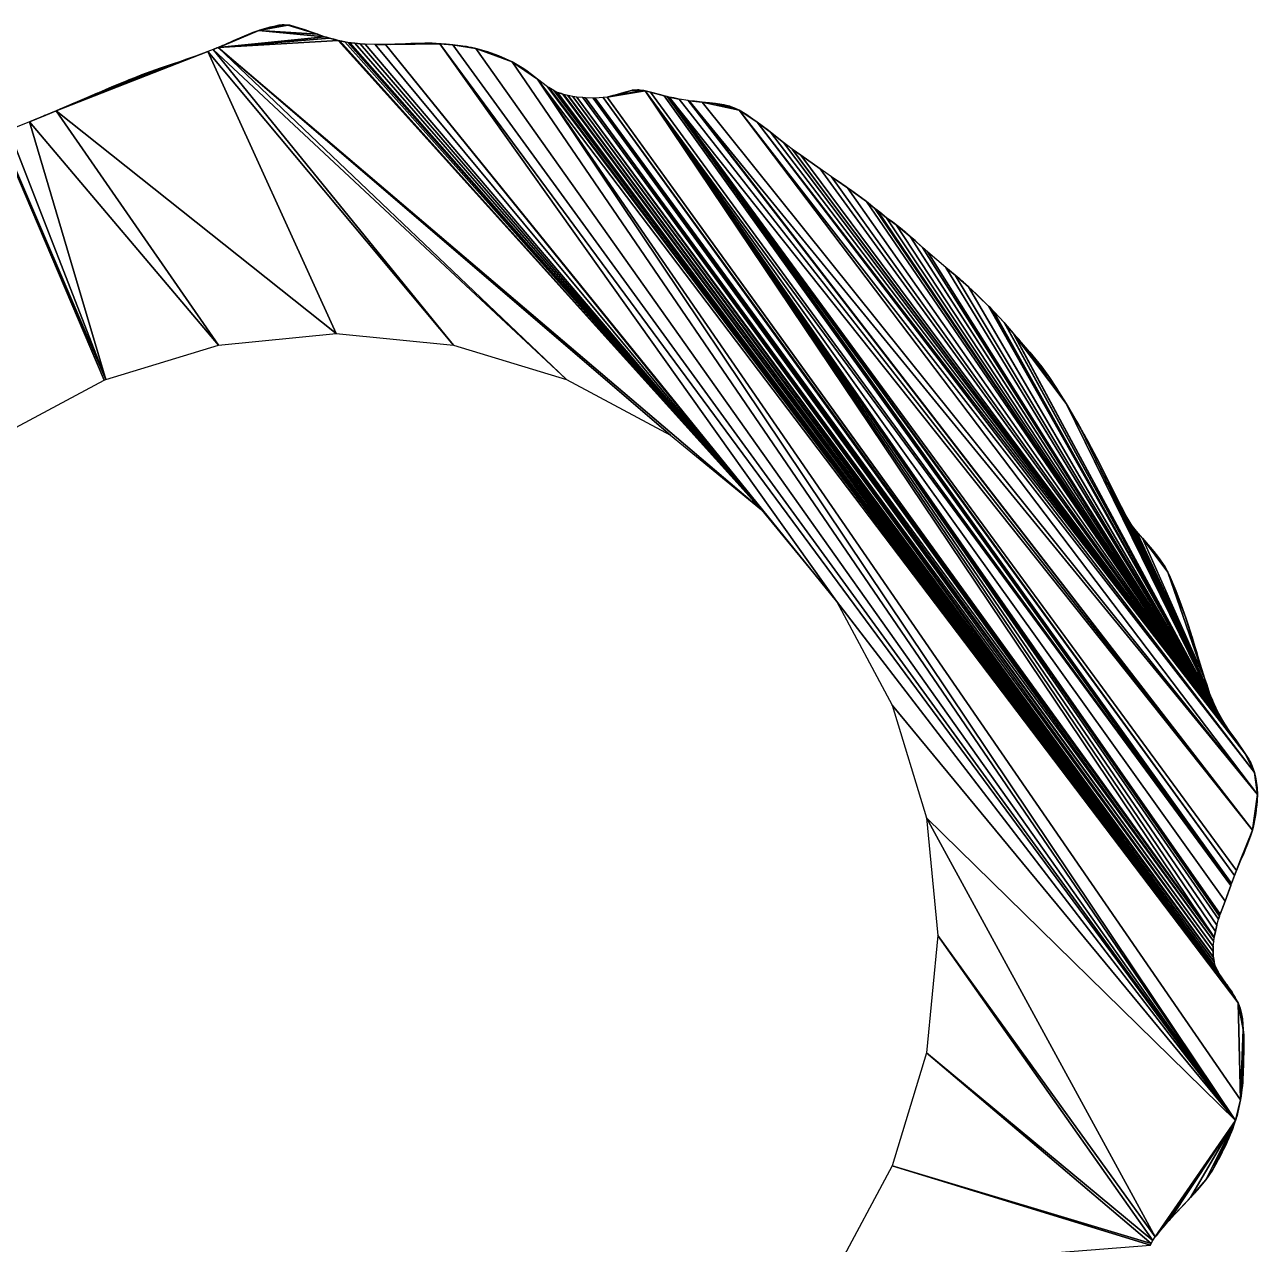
# Model space of a CAD drawing. Extents: x -96 to 95, y -97 to 94.
# Drawn here: x -32.1 to 94.9, y -31.8 to 93.8 of the extents above; entities that cross this region are included whole.
import ezdxf

# ---------------------------------------------------------------- set-up
doc = ezdxf.new("R2010")
doc.units = 0

msp = doc.modelspace()

# ---------------------------------------------------------------- linework, layer by layer
for points in [[(-7.97, 93.22, 88), (-11.54, 91.72, 88), (-12.14, 91.47, 88)], [(-1.18, 92.58, 88), (-7.97, 93.22, 88), (-12.14, 91.47, 88)], [(-7.97, 93.22, 88), (-11.1, 91.92, 88), (-11.54, 91.72, 88)], [(-7.97, 93.22, 88), (-9.71, 92.55, 88), (-11.1, 91.92, 88)], [(-7.97, 93.22, 88), (-8.58, 93, 88), (-9.71, 92.55, 88)], [(-8.58, 93, 88), (-9.71, 92.55, 88), (-9.71, 92.55, 88)], [(-7.97, 93.22, 88), (-8.04, 93.19, 88), (-8.58, 93, 88)], [(-4.96, 93.77, 88), (-6.4, 93.65, 88), (-7.97, 93.22, 88)], [(-1.91, 92.83, 88), (-4.96, 93.77, 88), (-7.97, 93.22, 88)], [(-6.4, 93.65, 88), (-7.01, 93.5, 88), (-7.97, 93.22, 88)], [(-7.01, 93.5, 88), (-7.9, 93.24, 88), (-7.97, 93.22, 88)], [(-1.18, 92.58, 88), (-1.91, 92.83, 88), (-7.97, 93.22, 88)], [(-6.4, 93.65, 88), (-6.83, 93.55, 88), (-7.01, 93.5, 88)], [(-5.54, 93.8, 88), (-5.88, 93.76, 88), (-6.4, 93.65, 88)], [(-4.96, 93.77, 88), (-5.54, 93.8, 88), (-6.4, 93.65, 88)], [(-4.96, 93.77, 88), (-5.36, 93.82, 88), (-5.54, 93.8, 88)], [(-4.77, 93.76, 88), (-4.83, 93.77, 88), (-4.96, 93.77, 88)], [(-2.75, 93.12, 88), (-4.77, 93.76, 88), (-4.96, 93.77, 88)], [(-1.91, 92.83, 88), (-2.75, 93.12, 88), (-4.96, 93.77, 88)], [(-3.32, 93.33, 88), (-4.31, 93.64, 88), (-4.77, 93.76, 88)], [(-2.75, 93.12, 88), (-3.32, 93.33, 88), (-4.77, 93.76, 88)], [(-2.75, 93.12, 88), (-3.29, 93.33, 88), (-3.32, 93.33, 88)], [(-2.75, 93.12, 88), (-3.27, 93.32, 88), (-3.29, 93.33, 88)], [(-2.75, 93.12, 88), (-2.8, 93.14, 88), (-3.27, 93.32, 88)], [(-1.8, 92.79, 88), (-1.83, 92.81, 88), (-1.91, 92.83, 88)], [(-1.18, 92.58, 88), (-1.8, 92.79, 88), (-1.91, 92.83, 88)], [(-12.14, 91.47, 88), (-12.27, 91.42, 88), (-12.66, 91.26, 88)], [(-12.14, 91.47, 88), (-12.66, 91.26, 88), (23.73, 57.28, 88)], [(-0.66, 92.42, 88), (-1.18, 92.58, 88), (-12.14, 91.47, 88)], [(0.22, 92.2, 88), (-0.66, 92.42, 88), (-12.14, 91.47, 88)], [(0.22, 92.2, 88), (-12.14, 91.47, 88), (43.84, 43.84, 88)], [(-11.54, 91.72, 88), (-11.7, 91.66, 88), (-12.14, 91.47, 88)], [(-12.14, 91.47, 88), (23.73, 57.28, 88), (34.45, 51.55, 88)], [(-12.14, 91.47, 88), (34.45, 51.55, 88), (43.84, 43.84, 88)], [(-11.1, 91.92, 88), (-11.2, 91.88, 88), (-11.54, 91.72, 88)], [(-9.71, 92.55, 88), (-10.82, 92.05, 88), (-11.1, 91.92, 88)], [(-9.71, 92.55, 88), (-10.61, 92.15, 88), (-10.82, 92.05, 88)], [(-0.66, 92.42, 88), (-0.98, 92.53, 88), (-1.18, 92.58, 88)], [(0.22, 92.2, 88), (-0.1, 92.29, 88), (-0.66, 92.42, 88)], [(0.38, 92.16, 88), (0.22, 92.2, 88), (43.84, 43.84, 88)], [(0.91, 92.05, 88), (0.58, 92.13, 88), (0.38, 92.16, 88)], [(0.91, 92.05, 88), (0.38, 92.16, 88), (43.84, 43.84, 88)], [(1.23, 91.99, 88), (0.91, 92.05, 88), (43.84, 43.84, 88)], [(1.43, 91.96, 88), (1.23, 91.99, 88), (43.84, 43.84, 88)], [(1.95, 91.9, 88), (1.56, 91.95, 88), (1.43, 91.96, 88)], [(1.95, 91.9, 88), (1.43, 91.96, 88), (43.84, 43.84, 88)], [(2.47, 91.85, 88), (2.15, 91.88, 88), (1.95, 91.9, 88)], [(2.47, 91.85, 88), (1.95, 91.9, 88), (43.84, 43.84, 88)], [(2.99, 91.81, 88), (2.78, 91.83, 88), (2.47, 91.85, 88)], [(2.99, 91.81, 88), (2.47, 91.85, 88), (43.84, 43.84, 88)], [(4.04, 91.77, 88), (2.99, 91.81, 88), (43.84, 43.84, 88)], [(5.08, 91.78, 88), (5.08, 91.78, 88), (4.04, 91.77, 88)], [(5.08, 91.78, 88), (4.04, 91.77, 88), (4.04, 91.77, 88)], [(5.08, 91.78, 88), (4.04, 91.77, 88), (43.84, 43.84, 88)], [(10.69, 91.86, 88), (5.6, 91.79, 88), (5.08, 91.78, 88)], [(10.69, 91.86, 88), (5.08, 91.78, 88), (51.55, 34.45, 88)], [(5.08, 91.78, 88), (43.84, 43.84, 88), (51.55, 34.45, 88)], [(10.69, 91.86, 88), (7.37, 91.85, 88), (5.6, 91.79, 88)], [(7.37, 91.85, 88), (6.06, 91.82, 88), (5.6, 91.79, 88)], [(7.37, 91.85, 88), (7.17, 91.85, 88), (6.06, 91.82, 88)], [(8.13, 91.87, 88), (7.69, 91.87, 88), (7.37, 91.85, 88)], [(10.69, 91.86, 88), (8.13, 91.87, 88), (7.37, 91.85, 88)], [(8.13, 91.87, 88), (7.91, 91.88, 88), (7.69, 91.87, 88)], [(9.16, 91.9, 88), (8.73, 91.89, 88), (8.13, 91.87, 88)], [(9.65, 91.9, 88), (9.16, 91.9, 88), (8.13, 91.87, 88)], [(10.69, 91.86, 88), (9.65, 91.9, 88), (8.13, 91.87, 88)], [(9.65, 91.9, 88), (9.26, 91.9, 88), (9.16, 91.9, 88)], [(9.91, 91.9, 88), (9.78, 91.9, 88), (9.65, 91.9, 88)], [(10.69, 91.86, 88), (9.91, 91.9, 88), (9.65, 91.9, 88)], [(10.69, 91.86, 88), (10.3, 91.89, 88), (9.91, 91.9, 88)], [(11.23, 91.81, 88), (10.82, 91.85, 88), (10.69, 91.86, 88)], [(12.03, 91.74, 88), (11.23, 91.81, 88), (10.69, 91.86, 88)], [(92.66, -19.07, 88), (12.03, 91.74, 88), (10.69, 91.86, 88)], [(92.66, -19.07, 88), (10.69, 91.86, 88), (51.55, 34.45, 88)], [(12.03, 91.74, 88), (11.36, 91.81, 88), (11.23, 91.81, 88)], [(12.03, 91.74, 88), (11.96, 91.75, 88), (11.36, 91.81, 88)], [(13.3, 91.58, 88), (12.54, 91.68, 88), (12.03, 91.74, 88)], [(14.39, 91.37, 88), (13.3, 91.58, 88), (12.03, 91.74, 88)], [(92.66, -19.07, 88), (14.39, 91.37, 88), (12.03, 91.74, 88)], [(13.3, 91.58, 88), (12.81, 91.65, 88), (12.54, 91.68, 88)], [(13.83, 91.48, 88), (13.43, 91.56, 88), (13.3, 91.58, 88)], [(14.39, 91.37, 88), (13.83, 91.48, 88), (13.3, 91.58, 88)], [(14.39, 91.37, 88), (13.95, 91.46, 88), (13.83, 91.48, 88)], [(-13.19, 91.05, 88), (-25.71, 86.27, 88), (-28.84, 84.93, 88)], [(-13.19, 91.05, 88), (-28.84, 84.93, 88), (0, 62, 88)], [(-13.19, 91.05, 88), (-14.09, 90.71, 88), (-25.71, 86.27, 88)], [(-14.09, 90.71, 88), (-24.47, 86.81, 88), (-25.71, 86.27, 88)], [(-14.09, 90.71, 88), (-14.69, 90.5, 88), (-24.47, 86.81, 88)], [(-14.69, 90.5, 88), (-23.08, 87.41, 88), (-24.47, 86.81, 88)], [(-14.69, 90.5, 88), (-20.77, 88.35, 88), (-23.08, 87.41, 88)], [(-14.69, 90.5, 88), (-15.92, 90.07, 88), (-20.77, 88.35, 88)], [(-14.69, 90.5, 88), (-15.51, 90.23, 88), (-15.92, 90.07, 88)], [(-14.09, 90.71, 88), (-14.15, 90.69, 88), (-14.69, 90.5, 88)], [(-13.19, 91.05, 88), (-13.25, 91.03, 88), (-14.09, 90.71, 88)], [(-12.66, 91.26, 88), (-13.19, 91.05, 88), (12.1, 60.81, 88)], [(-13.19, 91.05, 88), (0, 62, 88), (12.1, 60.81, 88)], [(-12.66, 91.26, 88), (12.1, 60.81, 88), (23.73, 57.28, 88)], [(15.59, 91.03, 88), (14.49, 91.35, 88), (14.39, 91.37, 88)], [(18.13, 90, 88), (15.59, 91.03, 88), (14.39, 91.37, 88)], [(92.66, -19.07, 88), (18.13, 90, 88), (14.39, 91.37, 88)], [(15.59, 91.03, 88), (14.55, 91.33, 88), (14.49, 91.35, 88)], [(16.4, 90.75, 88), (15.63, 91.03, 88), (15.59, 91.03, 88)], [(18.13, 90, 88), (16.4, 90.75, 88), (15.59, 91.03, 88)], [(16.4, 90.75, 88), (15.64, 91.02, 88), (15.63, 91.03, 88)], [(16.57, 90.69, 88), (16.49, 90.72, 88), (16.4, 90.75, 88)], [(18.13, 90, 88), (16.57, 90.69, 88), (16.4, 90.75, 88)], [(18.13, 90, 88), (16.76, 90.61, 88), (16.57, 90.69, 88)], [(-15.92, 90.07, 88), (-20.44, 88.48, 88), (-20.77, 88.35, 88)], [(-15.92, 90.07, 88), (-18.1, 89.35, 88), (-20.44, 88.48, 88)], [(-18.1, 89.35, 88), (-20.18, 88.59, 88), (-20.44, 88.48, 88)], [(-18.1, 89.35, 88), (-20.04, 88.64, 88), (-20.18, 88.59, 88)], [(-15.92, 90.07, 88), (-16.99, 89.73, 88), (-18.1, 89.35, 88)], [(18.65, 89.7, 88), (18.26, 89.94, 88), (18.13, 90, 88)], [(19.17, 89.38, 88), (18.65, 89.7, 88), (18.13, 90, 88)], [(20.76, 88.21, 88), (19.17, 89.38, 88), (18.13, 90, 88)], [(92.66, -19.07, 88), (20.76, 88.21, 88), (18.13, 90, 88)], [(19.17, 89.38, 88), (19.04, 89.46, 88), (18.65, 89.7, 88)], [(19.55, 89.14, 88), (19.34, 89.28, 88), (19.17, 89.38, 88)], [(20.76, 88.21, 88), (19.55, 89.14, 88), (19.17, 89.38, 88)], [(20.76, 88.21, 88), (20.57, 88.36, 88), (19.55, 89.14, 88)], [(-20.77, 88.35, 88), (-22.58, 87.63, 88), (-23.08, 87.41, 88)], [(-20.77, 88.35, 88), (-21.54, 88.04, 88), (-22.58, 87.63, 88)], [(-20.77, 88.35, 88), (-21.33, 88.14, 88), (-21.54, 88.04, 88)], [(92.92, -6.95, 88), (21.77, 87.43, 88), (20.76, 88.21, 88)], [(93.18, -16.93, 88), (92.92, -6.95, 88), (20.76, 88.21, 88)], [(92.66, -19.07, 88), (93.18, -16.93, 88), (20.76, 88.21, 88)], [(-24.47, 86.81, 88), (-24.6, 86.76, 88), (-25.71, 86.27, 88)], [(-23.08, 87.41, 88), (-23.69, 87.15, 88), (-24.47, 86.81, 88)], [(21.91, 87.34, 88), (21.8, 87.42, 88), (21.77, 87.43, 88)], [(92.92, -6.95, 88), (21.91, 87.34, 88), (21.77, 87.43, 88)], [(91.71, -5.01, 88), (22.42, 87.04, 88), (21.91, 87.34, 88)], [(92.92, -6.95, 88), (91.71, -5.01, 88), (21.91, 87.34, 88)], [(91.71, -5.01, 88), (22.83, 86.85, 88), (22.42, 87.04, 88)], [(23.35, 86.66, 88), (23.22, 86.72, 88), (22.83, 86.85, 88)], [(91.71, -5.01, 88), (23.35, 86.66, 88), (22.83, 86.85, 88)], [(91.19, -4.27, 88), (23.48, 86.62, 88), (23.35, 86.66, 88)], [(91.71, -5.01, 88), (91.19, -4.27, 88), (23.35, 86.66, 88)], [(91.18, -4.25, 88), (23.87, 86.51, 88), (23.48, 86.62, 88)], [(91.19, -4.27, 88), (91.18, -4.25, 88), (23.48, 86.62, 88)], [(90.86, -3.76, 88), (23.91, 86.51, 88), (23.87, 86.51, 88)], [(91.18, -4.25, 88), (90.86, -3.76, 88), (23.87, 86.51, 88)], [(90.61, -3.23, 88), (24.39, 86.43, 88), (23.91, 86.51, 88)], [(90.86, -3.76, 88), (90.61, -3.23, 88), (23.91, 86.51, 88)], [(90.46, -2.71, 88), (24.79, 86.37, 88), (24.39, 86.43, 88)], [(90.61, -3.23, 88), (90.46, -2.71, 88), (24.39, 86.43, 88)], [(90.38, -2.26, 88), (25.43, 86.31, 88), (24.79, 86.37, 88)], [(90.46, -2.71, 88), (90.38, -2.26, 88), (24.79, 86.37, 88)], [(90.46, -0.23, 88), (27.92, 86.37, 88), (27.52, 86.32, 88)], [(31.83, 87, 88), (28.04, 86.39, 88), (27.92, 86.37, 88)], [(90.47, -0.17, 88), (31.83, 87, 88), (27.92, 86.37, 88)], [(90.46, -0.23, 88), (90.47, -0.17, 88), (27.92, 86.37, 88)], [(31.83, 87, 88), (28.57, 86.53, 88), (28.04, 86.39, 88)], [(28.57, 86.53, 88), (28.5, 86.51, 88), (28.04, 86.39, 88)], [(31.83, 87, 88), (28.96, 86.63, 88), (28.57, 86.53, 88)], [(30.44, 87.04, 88), (29.63, 86.84, 88), (28.96, 86.63, 88)], [(31.83, 87, 88), (30.44, 87.04, 88), (28.96, 86.63, 88)], [(31.05, 87.1, 88), (30.52, 87.07, 88), (30.44, 87.04, 88)], [(31.83, 87, 88), (31.05, 87.1, 88), (30.44, 87.04, 88)], [(31.05, 87.1, 88), (30.65, 87.09, 88), (30.52, 87.07, 88)], [(31.3, 87.09, 88), (31.18, 87.11, 88), (31.05, 87.1, 88)], [(31.83, 87, 88), (31.3, 87.09, 88), (31.05, 87.1, 88)], [(31.83, 87, 88), (31.7, 87.03, 88), (31.3, 87.09, 88)], [(32.41, 86.86, 88), (32.22, 86.91, 88), (31.83, 87, 88)], [(92.18, 5.16, 88), (32.41, 86.86, 88), (31.83, 87, 88)], [(91.58, 3.53, 88), (92.18, 5.16, 88), (31.83, 87, 88)], [(91.08, 2.18, 88), (91.58, 3.53, 88), (31.83, 87, 88)], [(91.02, 1.98, 88), (91.08, 2.18, 88), (31.83, 87, 88)], [(90.92, 1.66, 88), (91.02, 1.98, 88), (31.83, 87, 88)], [(90.74, 1.07, 88), (90.92, 1.66, 88), (31.83, 87, 88)], [(90.58, 0.42, 88), (90.74, 1.07, 88), (31.83, 87, 88)], [(90.47, -0.17, 88), (90.58, 0.42, 88), (31.83, 87, 88)], [(33.79, 86.49, 88), (33.47, 86.58, 88), (32.41, 86.86, 88)], [(92.18, 5.16, 88), (33.79, 86.49, 88), (32.41, 86.86, 88)], [(92.25, 5.36, 88), (34.11, 86.41, 88), (33.79, 86.49, 88)], [(92.18, 5.16, 88), (92.25, 5.36, 88), (33.79, 86.49, 88)], [(92.55, 6.16, 88), (34.31, 86.37, 88), (34.11, 86.41, 88)], [(92.25, 5.36, 88), (92.55, 6.16, 88), (34.11, 86.41, 88)], [(35.35, 86.16, 88), (34.78, 86.28, 88), (34.31, 86.37, 88)], [(94.39, 10.86, 88), (35.35, 86.16, 88), (34.31, 86.37, 88)], [(92.75, 6.68, 88), (94.39, 10.86, 88), (34.31, 86.37, 88)], [(92.55, 6.16, 88), (92.75, 6.68, 88), (34.31, 86.37, 88)], [(-25.71, 86.27, 88), (-26.74, 85.83, 88), (-28.84, 84.93, 88)], [(-26.74, 85.83, 88), (-27.79, 85.39, 88), (-28.84, 84.93, 88)], [(-27.79, 85.39, 88), (-28.45, 85.11, 88), (-28.84, 84.93, 88)], [(-26.74, 85.83, 88), (-27.01, 85.73, 88), (-27.79, 85.39, 88)], [(-25.71, 86.27, 88), (-25.95, 86.17, 88), (-26.74, 85.83, 88)], [(-25.71, 86.27, 88), (-25.84, 86.22, 88), (-25.95, 86.17, 88)], [(90.37, -2.19, 88), (25.69, 86.29, 88), (25.43, 86.31, 88)], [(90.38, -2.26, 88), (90.37, -2.19, 88), (25.43, 86.31, 88)], [(90.34, -1.67, 88), (26.48, 86.25, 88), (25.69, 86.29, 88)], [(90.37, -2.19, 88), (90.34, -1.67, 88), (25.69, 86.29, 88)], [(90.37, -1.15, 88), (26.68, 86.25, 88), (26.48, 86.25, 88)], [(90.34, -1.67, 88), (90.37, -1.15, 88), (26.48, 86.25, 88)], [(90.41, -0.63, 88), (27.52, 86.32, 88), (26.68, 86.25, 88)], [(90.37, -1.15, 88), (90.41, -0.63, 88), (26.68, 86.25, 88)], [(90.41, -0.63, 88), (90.46, -0.23, 88), (27.52, 86.32, 88)], [(94.39, 10.86, 88), (36.27, 86, 88), (35.35, 86.16, 88)], [(94.39, 10.86, 88), (36.39, 85.99, 88), (36.27, 86, 88)], [(37.7, 85.84, 88), (36.92, 85.94, 88), (36.39, 85.99, 88)], [(94.91, 14.51, 88), (37.7, 85.84, 88), (36.39, 85.99, 88)], [(94.39, 10.86, 88), (94.91, 14.51, 88), (36.39, 85.99, 88)], [(39.1, 85.69, 88), (38.22, 85.78, 88), (37.7, 85.84, 88)], [(41.53, 85.01, 88), (39.1, 85.69, 88), (37.7, 85.84, 88)], [(94.91, 14.51, 88), (41.53, 85.01, 88), (37.7, 85.84, 88)], [(39.1, 85.69, 88), (38.48, 85.76, 88), (38.22, 85.78, 88)], [(39.97, 85.55, 88), (39.31, 85.66, 88), (39.1, 85.69, 88)], [(40.23, 85.5, 88), (39.97, 85.55, 88), (39.1, 85.69, 88)], [(41.53, 85.01, 88), (40.23, 85.5, 88), (39.1, 85.69, 88)], [(40.23, 85.5, 88), (40.1, 85.53, 88), (39.97, 85.55, 88)], [(40.7, 85.36, 88), (40.58, 85.41, 88), (40.23, 85.5, 88)], [(41.53, 85.01, 88), (40.7, 85.36, 88), (40.23, 85.5, 88)], [(41.53, 85.01, 88), (41.09, 85.23, 88), (40.7, 85.36, 88)], [(-31.57, 83.81, 88), (-33.71, 82.94, 88), (-23.73, 57.28, 88)], [(-28.84, 84.93, 88), (-29.89, 84.51, 88), (-31.57, 83.81, 88)], [(-28.84, 84.93, 88), (-31.57, 83.81, 88), (-12.1, 60.81, 88)], [(-29.89, 84.51, 88), (-30.93, 84.08, 88), (-31.57, 83.81, 88)], [(-30.93, 84.08, 88), (-31.16, 83.99, 88), (-31.57, 83.81, 88)], [(-31.57, 83.81, 88), (-23.73, 57.28, 88), (-12.1, 60.81, 88)], [(-29.89, 84.51, 88), (-30.14, 84.4, 88), (-30.93, 84.08, 88)], [(-29.89, 84.51, 88), (-30.02, 84.46, 88), (-30.14, 84.4, 88)], [(-28.84, 84.93, 88), (-28.96, 84.89, 88), (-29.89, 84.51, 88)], [(-28.84, 84.93, 88), (-12.1, 60.81, 88), (0, 62, 88)], [(41.69, 84.92, 88), (41.61, 84.97, 88), (41.53, 85.01, 88)], [(43.37, 83.77, 88), (41.69, 84.92, 88), (41.53, 85.01, 88)], [(94.6, 16.78, 88), (43.37, 83.77, 88), (41.53, 85.01, 88)], [(94.91, 14.51, 88), (94.6, 16.78, 88), (41.53, 85.01, 88)], [(41.69, 84.92, 88), (41.64, 84.95, 88), (41.61, 84.97, 88)], [(43.18, 83.92, 88), (42.14, 84.65, 88), (41.69, 84.92, 88)], [(43.37, 83.77, 88), (43.18, 83.92, 88), (41.69, 84.92, 88)], [(43.18, 83.92, 88), (42.23, 84.59, 88), (42.14, 84.65, 88)], [(43.37, 83.77, 88), (43.19, 83.92, 88), (43.18, 83.92, 88)], [(-34.58, 82.58, 88), (-34.71, 82.54, 88), (-23.9, 57.19, 88)], [(-23.73, 57.28, 88), (-33.71, 82.94, 88), (-34.58, 82.58, 88)], [(-34.58, 82.58, 88), (-23.9, 57.19, 88), (-23.73, 57.28, 88)], [(44.74, 82.75, 88), (44.55, 82.91, 88), (43.37, 83.77, 88)], [(93.7, 18.68, 88), (44.74, 82.75, 88), (43.37, 83.77, 88)], [(94.6, 16.78, 88), (93.7, 18.68, 88), (43.37, 83.77, 88)], [(46.1, 81.68, 88), (45.28, 82.34, 88), (44.74, 82.75, 88)], [(93.7, 18.68, 88), (46.1, 81.68, 88), (44.74, 82.75, 88)], [(-34.45, 51.55, 88), (-23.9, 57.19, 88), (-34.71, 82.54, 88)], [(93.7, 18.68, 88), (46.98, 81.01, 88), (46.1, 81.68, 88)], [(47.87, 80.37, 88), (47.32, 80.77, 88), (46.98, 81.01, 88)], [(92.14, 20.86, 88), (47.87, 80.37, 88), (46.98, 81.01, 88)], [(93.7, 18.68, 88), (92.14, 20.86, 88), (46.98, 81.01, 88)], [(49.87, 78.96, 88), (49.53, 79.21, 88), (47.87, 80.37, 88)], [(92.14, 20.86, 88), (49.87, 78.96, 88), (47.87, 80.37, 88)], [(91.97, 21.1, 88), (51.03, 78.16, 88), (49.87, 78.96, 88)], [(92.14, 20.86, 88), (91.97, 21.1, 88), (49.87, 78.96, 88)], [(52.67, 77.03, 88), (52.09, 77.43, 88), (51.03, 78.16, 88)], [(91.97, 21.1, 88), (52.67, 77.03, 88), (51.03, 78.16, 88)], [(52.67, 77.03, 88), (52.41, 77.22, 88), (52.09, 77.43, 88)], [(54.64, 75.62, 88), (53.15, 76.7, 88), (52.67, 77.03, 88)], [(91.97, 21.1, 88), (54.64, 75.62, 88), (52.67, 77.03, 88)], [(54.64, 75.62, 88), (53.37, 76.54, 88), (53.15, 76.7, 88)], [(55.51, 74.9, 88), (54.86, 75.44, 88), (54.64, 75.62, 88)], [(91.97, 21.1, 88), (55.51, 74.9, 88), (54.64, 75.62, 88)], [(91.97, 21.1, 88), (55.74, 74.72, 88), (55.51, 74.9, 88)], [(56.72, 73.94, 88), (56.01, 74.52, 88), (55.74, 74.72, 88)], [(91.97, 21.1, 88), (56.72, 73.94, 88), (55.74, 74.72, 88)], [(57.7, 73.19, 88), (57.31, 73.51, 88), (56.72, 73.94, 88)], [(91.97, 21.1, 88), (57.7, 73.19, 88), (56.72, 73.94, 88)], [(57.7, 73.19, 88), (57.54, 73.32, 88), (57.31, 73.51, 88)], [(57.83, 73.09, 88), (57.8, 73.12, 88), (57.7, 73.19, 88)], [(59.13, 72.01, 88), (57.83, 73.09, 88), (57.7, 73.19, 88)], [(91.97, 21.1, 88), (59.13, 72.01, 88), (57.7, 73.19, 88)], [(58.13, 72.85, 88), (57.99, 72.96, 88), (57.83, 73.09, 88)], [(59.13, 72.01, 88), (58.13, 72.85, 88), (57.83, 73.09, 88)], [(59.13, 72.01, 88), (58.56, 72.51, 88), (58.13, 72.85, 88)], [(59.13, 72.01, 88), (58.69, 72.4, 88), (58.56, 72.51, 88)], [(59.34, 71.84, 88), (59.26, 71.91, 88), (59.13, 72.01, 88)], [(60.42, 70.86, 88), (59.34, 71.84, 88), (59.13, 72.01, 88)], [(91.67, 21.57, 88), (60.42, 70.86, 88), (59.13, 72.01, 88)], [(91.97, 21.1, 88), (91.67, 21.57, 88), (59.13, 72.01, 88)], [(60.42, 70.86, 88), (59.64, 71.58, 88), (59.34, 71.84, 88)], [(91.31, 22.14, 88), (60.95, 70.38, 88), (60.42, 70.86, 88)], [(91.67, 21.57, 88), (91.31, 22.14, 88), (60.42, 70.86, 88)], [(91.31, 22.14, 88), (62.81, 68.8, 88), (60.95, 70.38, 88)], [(63.77, 68.01, 88), (63.3, 68.41, 88), (62.81, 68.8, 88)], [(91.21, 22.31, 88), (63.77, 68.01, 88), (62.81, 68.8, 88)], [(91.31, 22.14, 88), (91.21, 22.31, 88), (62.81, 68.8, 88)], [(63.77, 68.01, 88), (63.51, 68.24, 88), (63.3, 68.41, 88)], [(65.14, 66.83, 88), (63.94, 67.87, 88), (63.77, 68.01, 88)], [(91.21, 22.31, 88), (65.14, 66.83, 88), (63.77, 68.01, 88)], [(64.22, 67.63, 88), (64.09, 67.75, 88), (63.94, 67.87, 88)], [(65.14, 66.83, 88), (64.22, 67.63, 88), (63.94, 67.87, 88)], [(65.14, 66.83, 88), (64.37, 67.51, 88), (64.22, 67.63, 88)], [(65.14, 66.83, 88), (64.64, 67.28, 88), (64.37, 67.51, 88)], [(67.21, 64.83, 88), (65.96, 66.06, 88), (65.14, 66.83, 88)], [(91.13, 22.44, 88), (67.21, 64.83, 88), (65.14, 66.83, 88)], [(91.21, 22.31, 88), (91.13, 22.44, 88), (65.14, 66.83, 88)], [(67.44, 64.61, 88), (67.34, 64.71, 88), (67.21, 64.83, 88)], [(91.13, 22.44, 88), (67.44, 64.61, 88), (67.21, 64.83, 88)], [(91.13, 22.44, 88), (67.74, 64.3, 88), (67.44, 64.61, 88)], [(68.81, 63.13, 88), (67.79, 64.25, 88), (67.74, 64.3, 88)], [(91.13, 22.44, 88), (68.81, 63.13, 88), (67.74, 64.3, 88)], [(68.81, 63.13, 88), (68.33, 63.67, 88), (67.79, 64.25, 88)], [(68.93, 62.99, 88), (68.87, 63.07, 88), (68.81, 63.13, 88)], [(91.13, 22.44, 88), (68.93, 62.99, 88), (68.81, 63.13, 88)], [(69.76, 62.04, 88), (69.32, 62.57, 88), (68.93, 62.99, 88)], [(91.13, 22.44, 88), (69.76, 62.04, 88), (68.93, 62.99, 88)], [(69.87, 61.91, 88), (69.8, 62, 88), (69.76, 62.04, 88)], [(90.77, 23.14, 88), (69.87, 61.91, 88), (69.76, 62.04, 88)], [(91.13, 22.44, 88), (90.77, 23.14, 88), (69.76, 62.04, 88)], [(70.83, 60.81, 88), (70.32, 61.42, 88), (69.87, 61.91, 88)], [(75.2, 54.79, 88), (70.83, 60.81, 88), (69.87, 61.91, 88)], [(90.77, 23.14, 88), (75.2, 54.79, 88), (69.87, 61.91, 88)], [(73.48, 57.46, 88), (71.07, 60.53, 88), (70.83, 60.81, 88)], [(75.2, 54.79, 88), (73.48, 57.46, 88), (70.83, 60.81, 88)], [(71.46, 60.09, 88), (71.18, 60.41, 88), (71.07, 60.53, 88)], [(73.48, 57.46, 88), (71.46, 60.09, 88), (71.07, 60.53, 88)], [(71.46, 60.09, 88), (71.43, 60.12, 88), (71.18, 60.41, 88)], [(72.69, 58.57, 88), (71.99, 59.46, 88), (71.46, 60.09, 88)], [(73.48, 57.46, 88), (72.69, 58.57, 88), (71.46, 60.09, 88)], [(73.48, 57.46, 88), (73.24, 57.83, 88), (72.69, 58.57, 88)], [(74.21, 56.39, 88), (74.13, 56.52, 88), (73.48, 57.46, 88)], [(74.54, 55.86, 88), (74.21, 56.39, 88), (73.48, 57.46, 88)], [(74.66, 55.67, 88), (74.54, 55.86, 88), (73.48, 57.46, 88)], [(75.2, 54.79, 88), (74.66, 55.67, 88), (73.48, 57.46, 88)], [(74.54, 55.86, 88), (74.3, 56.26, 88), (74.21, 56.39, 88)], [(74.66, 55.67, 88), (74.57, 55.82, 88), (74.54, 55.86, 88)], [(75.2, 54.79, 88), (74.98, 55.17, 88), (74.66, 55.67, 88)], [(75.56, 54.23, 88), (75.4, 54.49, 88), (75.2, 54.79, 88)], [(76.73, 52.19, 88), (75.56, 54.23, 88), (75.2, 54.79, 88)], [(90.63, 23.43, 88), (76.73, 52.19, 88), (75.2, 54.79, 88)], [(90.77, 23.14, 88), (90.63, 23.43, 88), (75.2, 54.79, 88)], [(76.73, 52.19, 88), (76.51, 52.62, 88), (75.56, 54.23, 88)], [(90.63, 23.43, 88), (76.79, 52.09, 88), (76.73, 52.19, 88)], [(78.57, 48.78, 88), (77.03, 51.68, 88), (76.79, 52.09, 88)], [(90.63, 23.43, 88), (78.57, 48.78, 88), (76.79, 52.09, 88)], [(78.57, 48.78, 88), (77.45, 50.94, 88), (77.03, 51.68, 88)], [(78.71, 48.52, 88), (78.69, 48.55, 88), (78.57, 48.78, 88)], [(79.46, 46.99, 88), (78.71, 48.52, 88), (78.57, 48.78, 88)], [(90.63, 23.43, 88), (79.46, 46.99, 88), (78.57, 48.78, 88)], [(79.46, 46.99, 88), (79.19, 47.56, 88), (78.71, 48.52, 88)], [(79.79, 46.34, 88), (79.77, 46.39, 88), (79.46, 46.99, 88)], [(90.63, 23.43, 88), (79.79, 46.34, 88), (79.46, 46.99, 88)], [(80.04, 45.83, 88), (79.81, 46.31, 88), (79.79, 46.34, 88)], [(90.63, 23.43, 88), (80.04, 45.83, 88), (79.79, 46.34, 88)], [(80.57, 44.77, 88), (80.29, 45.35, 88), (80.04, 45.83, 88)], [(90.63, 23.43, 88), (80.57, 44.77, 88), (80.04, 45.83, 88)], [(80.57, 44.77, 88), (80.31, 45.3, 88), (80.29, 45.35, 88)], [(81.14, 43.67, 88), (80.59, 44.74, 88), (80.57, 44.77, 88)], [(90.63, 23.43, 88), (81.14, 43.67, 88), (80.57, 44.77, 88)], [(90.63, 23.43, 88), (81.38, 43.24, 88), (81.14, 43.67, 88)], [(90.41, 23.9, 88), (81.71, 42.7, 88), (81.38, 43.24, 88)], [(90.63, 23.43, 88), (90.41, 23.9, 88), (81.38, 43.24, 88)], [(90.41, 23.9, 88), (81.75, 42.63, 88), (81.71, 42.7, 88)], [(90.41, 23.9, 88), (82.06, 42.17, 88), (81.75, 42.63, 88)], [(89.99, 24.94, 88), (82.46, 41.65, 88), (82.06, 42.17, 88)], [(90.41, 23.9, 88), (89.99, 24.94, 88), (82.06, 42.17, 88)], [(89.45, 26.5, 88), (83.09, 40.91, 88), (82.46, 41.65, 88)], [(89.99, 24.94, 88), (89.45, 26.5, 88), (82.46, 41.65, 88)], [(84.08, 39.76, 88), (83.25, 40.72, 88), (83.09, 40.91, 88)], [(85.68, 37.42, 88), (84.08, 39.76, 88), (83.09, 40.91, 88)], [(89.45, 26.5, 88), (85.68, 37.42, 88), (83.09, 40.91, 88)], [(84.08, 39.76, 88), (83.45, 40.5, 88), (83.25, 40.72, 88)], [(84.73, 38.93, 88), (84.25, 39.56, 88), (84.08, 39.76, 88)], [(85.68, 37.42, 88), (84.73, 38.93, 88), (84.08, 39.76, 88)], [(84.73, 38.93, 88), (84.66, 39.04, 88), (84.25, 39.56, 88)], [(85.37, 38, 88), (84.98, 38.59, 88), (84.73, 38.93, 88)], [(85.68, 37.42, 88), (85.37, 38, 88), (84.73, 38.93, 88)], [(85.68, 37.42, 88), (85.66, 37.47, 88), (85.37, 38, 88)], [(85.94, 36.9, 88), (85.92, 36.95, 88), (85.68, 37.42, 88)], [(86.51, 35.54, 88), (85.94, 36.9, 88), (85.68, 37.42, 88)], [(87.54, 32.71, 88), (86.51, 35.54, 88), (85.68, 37.42, 88)], [(89.45, 26.5, 88), (87.54, 32.71, 88), (85.68, 37.42, 88)], [(86.51, 35.54, 88), (86.44, 35.71, 88), (85.94, 36.9, 88)], [(92.66, -19.07, 88), (51.55, 34.45, 88), (57.28, 23.73, 88)], [(87.02, 34.16, 88), (87, 34.22, 88), (86.51, 35.54, 88)], [(87.54, 32.71, 88), (87.02, 34.16, 88), (86.51, 35.54, 88)], [(87.54, 32.71, 88), (87.04, 34.11, 88), (87.02, 34.16, 88)], [(87.54, 32.71, 88), (87.09, 33.97, 88), (87.04, 34.11, 88)], [(87.54, 32.71, 88), (87.34, 33.3, 88), (87.09, 33.97, 88)], [(87.89, 31.7, 88), (87.54, 32.7, 88), (87.54, 32.71, 88)], [(88.03, 31.24, 88), (87.89, 31.7, 88), (87.54, 32.71, 88)], [(88.51, 29.67, 88), (88.03, 31.24, 88), (87.54, 32.71, 88)], [(88.81, 28.6, 88), (88.51, 29.67, 88), (87.54, 32.71, 88)], [(89.45, 26.5, 88), (88.81, 28.6, 88), (87.54, 32.71, 88)], [(88.51, 29.67, 88), (88.21, 30.68, 88), (88.03, 31.24, 88)], [(88.65, 29.25, 88), (88.59, 29.45, 88), (88.51, 29.67, 88)], [(88.81, 28.6, 88), (88.65, 29.25, 88), (88.51, 29.67, 88)], [(88.81, 28.6, 88), (88.72, 28.99, 88), (88.65, 29.25, 88)], [(89.25, 27.16, 88), (89.11, 27.67, 88), (88.81, 28.6, 88)], [(89.45, 26.5, 88), (89.25, 27.16, 88), (88.81, 28.6, 88)], [(89.45, 26.5, 88), (89.33, 26.91, 88), (89.25, 27.16, 88)], [(89.69, 25.84, 88), (89.61, 26.07, 88), (89.45, 26.5, 88)], [(89.99, 24.94, 88), (89.69, 25.84, 88), (89.45, 26.5, 88)], [(89.99, 24.94, 88), (89.72, 25.77, 88), (89.69, 25.84, 88)], [(90.41, 23.9, 88), (90.27, 24.29, 88), (89.99, 24.94, 88)], [(92.66, -19.07, 88), (57.28, 23.73, 88), (60.81, 12.1, 88)], [(91.67, 21.57, 88), (91.63, 21.64, 88), (91.31, 22.14, 88)], [(91.97, 21.1, 88), (91.75, 21.46, 88), (91.67, 21.57, 88)], [(92.68, 20.14, 88), (92.34, 20.6, 88), (92.14, 20.86, 88)], [(93.7, 18.68, 88), (92.68, 20.14, 88), (92.14, 20.86, 88)], [(93.7, 18.68, 88), (92.9, 19.86, 88), (92.68, 20.14, 88)], [(94.03, 18.16, 88), (93.96, 18.29, 88), (93.7, 18.68, 88)], [(94.22, 17.77, 88), (94.03, 18.16, 88), (93.7, 18.68, 88)], [(94.37, 17.43, 88), (94.22, 17.77, 88), (93.7, 18.68, 88)], [(94.6, 16.78, 88), (94.37, 17.43, 88), (93.7, 18.68, 88)], [(94.37, 17.43, 88), (94.28, 17.64, 88), (94.22, 17.77, 88)], [(94.6, 16.78, 88), (94.5, 17.09, 88), (94.37, 17.43, 88)], [(94.73, 16.25, 88), (94.67, 16.6, 88), (94.6, 16.78, 88)], [(94.76, 16.12, 88), (94.73, 16.25, 88), (94.6, 16.78, 88)], [(94.88, 15.2, 88), (94.76, 16.12, 88), (94.6, 16.78, 88)], [(94.91, 14.51, 88), (94.88, 15.2, 88), (94.6, 16.78, 88)], [(94.88, 15.2, 88), (94.77, 16.08, 88), (94.76, 16.12, 88)], [(94.39, 10.86, 88), (94.68, 12.17, 88), (94.91, 14.51, 88)], [(94.68, 12.17, 88), (94.75, 12.55, 88), (94.91, 14.51, 88)], [(94.75, 12.55, 88), (94.8, 12.94, 88), (94.91, 14.51, 88)], [(94.8, 12.94, 88), (94.87, 13.34, 88), (94.91, 14.51, 88)], [(94.87, 13.34, 88), (94.89, 13.72, 88), (94.91, 14.51, 88)], [(94.91, 14.51, 88), (94.89, 14.92, 88), (94.88, 15.2, 88)], [(84.38, -31.06, 88), (92.66, -19.07, 88), (60.81, 12.1, 88)], [(84.38, -31.06, 88), (60.81, 12.1, 88), (62, 0, 88)], [(94.39, 10.86, 88), (94.47, 11.12, 88), (94.68, 12.17, 88)], [(94.47, 11.12, 88), (94.53, 11.38, 88), (94.68, 12.17, 88)], [(94.68, 12.17, 88), (94.74, 12.42, 88), (94.75, 12.55, 88)], [(92.75, 6.68, 88), (93.11, 7.6, 88), (94.39, 10.86, 88)], [(93.11, 7.6, 88), (93.36, 8.13, 88), (94.39, 10.86, 88)], [(93.36, 8.13, 88), (93.5, 8.44, 88), (94.39, 10.86, 88)], [(93.5, 8.44, 88), (93.78, 9.14, 88), (94.39, 10.86, 88)], [(93.78, 9.14, 88), (94.2, 10.21, 88), (94.39, 10.86, 88)], [(93.78, 9.14, 88), (93.93, 9.49, 88), (94.2, 10.21, 88)], [(94.2, 10.21, 88), (94.25, 10.32, 88), (94.39, 10.86, 88)], [(94.25, 10.32, 88), (94.32, 10.59, 88), (94.39, 10.86, 88)], [(94.39, 10.86, 88), (94.45, 11.02, 88), (94.47, 11.12, 88)], [(93.11, 7.6, 88), (93.18, 7.73, 88), (93.36, 8.13, 88)], [(93.11, 7.6, 88), (93.12, 7.6, 88), (93.18, 7.73, 88)], [(93.18, 7.73, 88), (93.27, 7.93, 88), (93.36, 8.13, 88)], [(93.36, 8.13, 88), (93.42, 8.25, 88), (93.5, 8.44, 88)], [(92.55, 6.16, 88), (92.7, 6.54, 88), (92.75, 6.68, 88)], [(91.58, 3.53, 88), (91.73, 3.9, 88), (92.18, 5.16, 88)], [(91.73, 3.9, 88), (91.77, 4.01, 88), (92.18, 5.16, 88)], [(91.77, 4.01, 88), (91.98, 4.59, 88), (92.18, 5.16, 88)], [(92.25, 5.36, 88), (92.36, 5.64, 88), (92.55, 6.16, 88)], [(91.08, 2.18, 88), (91.41, 3.03, 88), (91.58, 3.53, 88)], [(90.92, 1.66, 88), (90.98, 1.86, 88), (91.02, 1.98, 88)], [(84.15, -31.42, 88), (62, 0, 88), (60.81, -12.1, 88)], [(84.15, -31.42, 88), (84.38, -31.06, 88), (62, 0, 88)], [(90.47, -0.17, 88), (90.57, 0.29, 88), (90.58, 0.42, 88)], [(90.58, 0.42, 88), (90.62, 0.55, 88), (90.74, 1.07, 88)], [(90.34, -1.67, 88), (90.37, -1.21, 88), (90.37, -1.15, 88)], [(90.37, -2.19, 88), (90.37, -2.13, 88), (90.34, -1.67, 88)], [(90.46, -2.71, 88), (90.39, -2.32, 88), (90.38, -2.26, 88)], [(90.86, -3.76, 88), (90.67, -3.36, 88), (90.61, -3.23, 88)], [(91.71, -5.01, 88), (91.57, -4.8, 88), (91.19, -4.27, 88)], [(92.32, -5.84, 88), (91.79, -5.1, 88), (91.71, -5.01, 88)], [(92.63, -6.38, 88), (92.32, -5.84, 88), (91.71, -5.01, 88)], [(92.87, -6.84, 88), (92.63, -6.38, 88), (91.71, -5.01, 88)], [(92.92, -6.95, 88), (92.87, -6.84, 88), (91.71, -5.01, 88)], [(92.92, -6.95, 88), (92.89, -6.89, 88), (92.87, -6.84, 88)], [(93.13, -7.48, 88), (93.11, -7.41, 88), (92.92, -6.95, 88)], [(93.29, -8.09, 88), (93.13, -7.48, 88), (92.92, -6.95, 88)], [(93.46, -9.69, 88), (93.29, -8.09, 88), (92.92, -6.95, 88)], [(93.18, -16.93, 88), (93.46, -9.69, 88), (92.92, -6.95, 88)], [(93.29, -8.09, 88), (93.27, -7.96, 88), (93.13, -7.48, 88)], [(93.38, -8.58, 88), (93.36, -8.45, 88), (93.29, -8.09, 88)], [(93.46, -9.69, 88), (93.38, -8.58, 88), (93.29, -8.09, 88)], [(93.46, -9.69, 88), (93.45, -9.5, 88), (93.38, -8.58, 88)], [(93.18, -16.93, 88), (93.4, -15.03, 88), (93.46, -9.69, 88)], [(93.4, -15.03, 88), (93.5, -10.61, 88), (93.46, -9.69, 88)], [(93.5, -10.28, 88), (93.47, -9.75, 88), (93.46, -9.69, 88)], [(93.5, -10.61, 88), (93.5, -10.28, 88), (93.46, -9.69, 88)], [(93.4, -15.03, 88), (93.5, -11.71, 88), (93.5, -10.61, 88)], [(93.5, -10.61, 88), (93.5, -10.54, 88), (93.5, -10.28, 88)], [(93.5, -11.71, 88), (93.5, -11.65, 88), (93.5, -10.61, 88)], [(83.98, -31.73, 88), (60.81, -12.1, 88), (57.28, -23.73, 88)], [(83.98, -31.73, 88), (84.15, -31.42, 88), (60.81, -12.1, 88)], [(93.4, -15.03, 88), (93.45, -14.32, 88), (93.5, -11.71, 88)], [(93.45, -14.32, 88), (93.47, -13.67, 88), (93.5, -11.71, 88)], [(93.18, -16.93, 88), (93.21, -16.8, 88), (93.4, -15.03, 88)], [(93.21, -16.8, 88), (93.37, -15.56, 88), (93.4, -15.03, 88)], [(93.37, -15.56, 88), (93.39, -15.24, 88), (93.4, -15.03, 88)], [(92.66, -19.07, 88), (92.72, -18.87, 88), (93.18, -16.93, 88)], [(92.72, -18.87, 88), (92.74, -18.8, 88), (93.18, -16.93, 88)], [(92.74, -18.8, 88), (92.78, -18.69, 88), (93.18, -16.93, 88)], [(92.78, -18.69, 88), (92.96, -17.98, 88), (93.18, -16.93, 88)], [(92.66, -19.07, 88), (92.7, -18.94, 88), (92.72, -18.87, 88)], [(84.38, -31.06, 88), (84.47, -30.93, 88), (92.66, -19.07, 88)], [(84.47, -30.93, 88), (84.92, -30.37, 88), (92.66, -19.07, 88)], [(84.92, -30.37, 88), (85.41, -29.81, 88), (92.66, -19.07, 88)], [(85.41, -29.81, 88), (85.82, -29.35, 88), (92.66, -19.07, 88)], [(85.82, -29.35, 88), (85.87, -29.3, 88), (92.66, -19.07, 88)], [(85.87, -29.3, 88), (88.01, -27.01, 88), (92.66, -19.07, 88)], [(88.01, -27.01, 88), (89.6, -25.18, 88), (92.66, -19.07, 88)], [(89.6, -25.18, 88), (90.27, -24.19, 88), (92.66, -19.07, 88)], [(90.27, -24.19, 88), (90.73, -23.4, 88), (92.66, -19.07, 88)], [(90.73, -23.4, 88), (90.92, -23.07, 88), (92.66, -19.07, 88)], [(90.92, -23.07, 88), (91.19, -22.56, 88), (92.66, -19.07, 88)], [(91.19, -22.56, 88), (91.47, -22.02, 88), (92.66, -19.07, 88)], [(91.47, -22.02, 88), (91.74, -21.42, 88), (92.66, -19.07, 88)], [(91.74, -21.42, 88), (91.95, -21, 88), (92.66, -19.07, 88)], [(91.95, -21, 88), (92.38, -19.94, 88), (92.66, -19.07, 88)], [(91.47, -22.02, 88), (91.52, -21.91, 88), (91.74, -21.42, 88)], [(90.92, -23.07, 88), (91.14, -22.66, 88), (91.19, -22.56, 88)], [(83.89, -31.91, 88), (57.28, -23.73, 88), (51.55, -34.45, 88)], [(83.89, -31.91, 88), (83.98, -31.73, 88), (57.28, -23.73, 88)], [(90.27, -24.19, 88), (90.63, -23.59, 88), (90.73, -23.4, 88)], [(88.01, -27.01, 88), (88.23, -26.77, 88), (89.6, -25.18, 88)], [(88.23, -26.77, 88), (88.42, -26.54, 88), (89.6, -25.18, 88)], [(88.42, -26.54, 88), (88.74, -26.2, 88), (89.6, -25.18, 88)], [(88.74, -26.2, 88), (88.92, -26, 88), (89.6, -25.18, 88)], [(89.6, -25.18, 88), (89.89, -24.77, 88), (90.27, -24.19, 88)], [(89.6, -25.18, 88), (89.62, -25.15, 88), (89.89, -24.77, 88)], [(89.89, -24.77, 88), (90, -24.61, 88), (90.27, -24.19, 88)], [(88.23, -26.77, 88), (88.27, -26.72, 88), (88.42, -26.54, 88)], [(85.87, -29.3, 88), (85.93, -29.24, 88), (88.01, -27.01, 88)], [(85.93, -29.24, 88), (87.81, -27.24, 88), (88.01, -27.01, 88)], [(88.01, -27.01, 88), (88.06, -26.96, 88), (88.23, -26.77, 88)], [(84.47, -30.93, 88), (84.86, -30.46, 88), (84.92, -30.37, 88)], [(84.92, -30.37, 88), (85.36, -29.87, 88), (85.41, -29.81, 88)], [(85.41, -29.81, 88), (85.66, -29.54, 88), (85.82, -29.35, 88)]]:
    msp.add_3dface(points)

doc.saveas('drawing.dxf')
